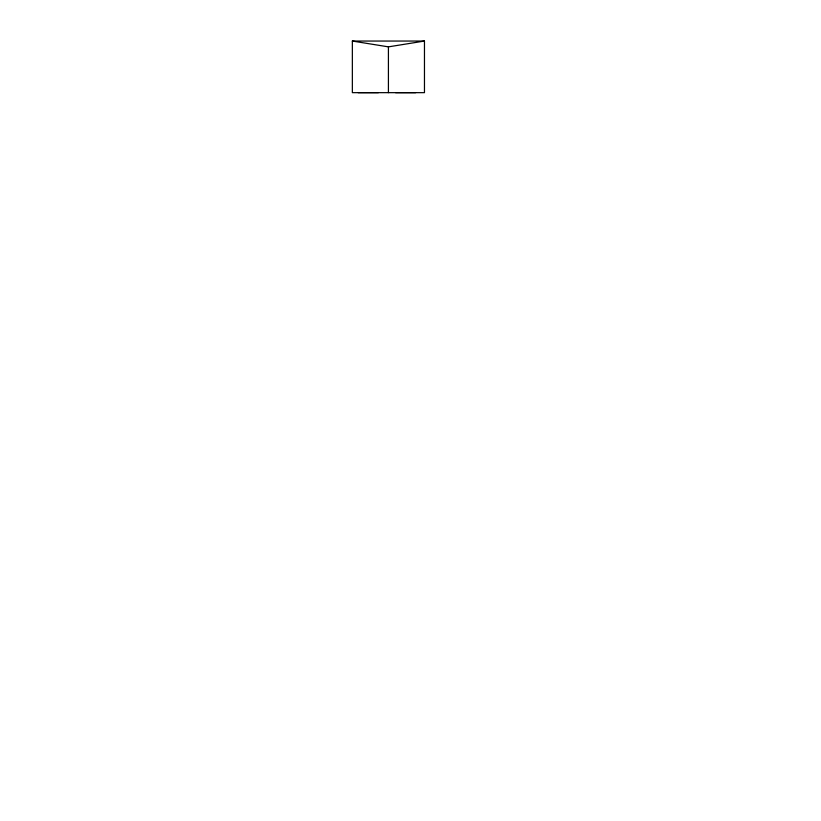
<?xml version="1.0" encoding="UTF-8"?>
<svg xmlns="http://www.w3.org/2000/svg" width="821" height="821" viewBox="0 0 821 821"><rect width="100%" height="100%" fill="white"/><g stroke="black" fill="none" stroke-linecap="round" stroke-linejoin="round"><path stroke-width="1.23" d="M352.353 41.05L388.415 46.859L424.467 41.05L424.467 92.66L352.353 92.66L352.353 41.05L424.467 41.05M415.662 92.66L395.578 92.66M388.415 46.859L388.415 92.66M378.389 92.66L358.151 92.66"/></g></svg>
